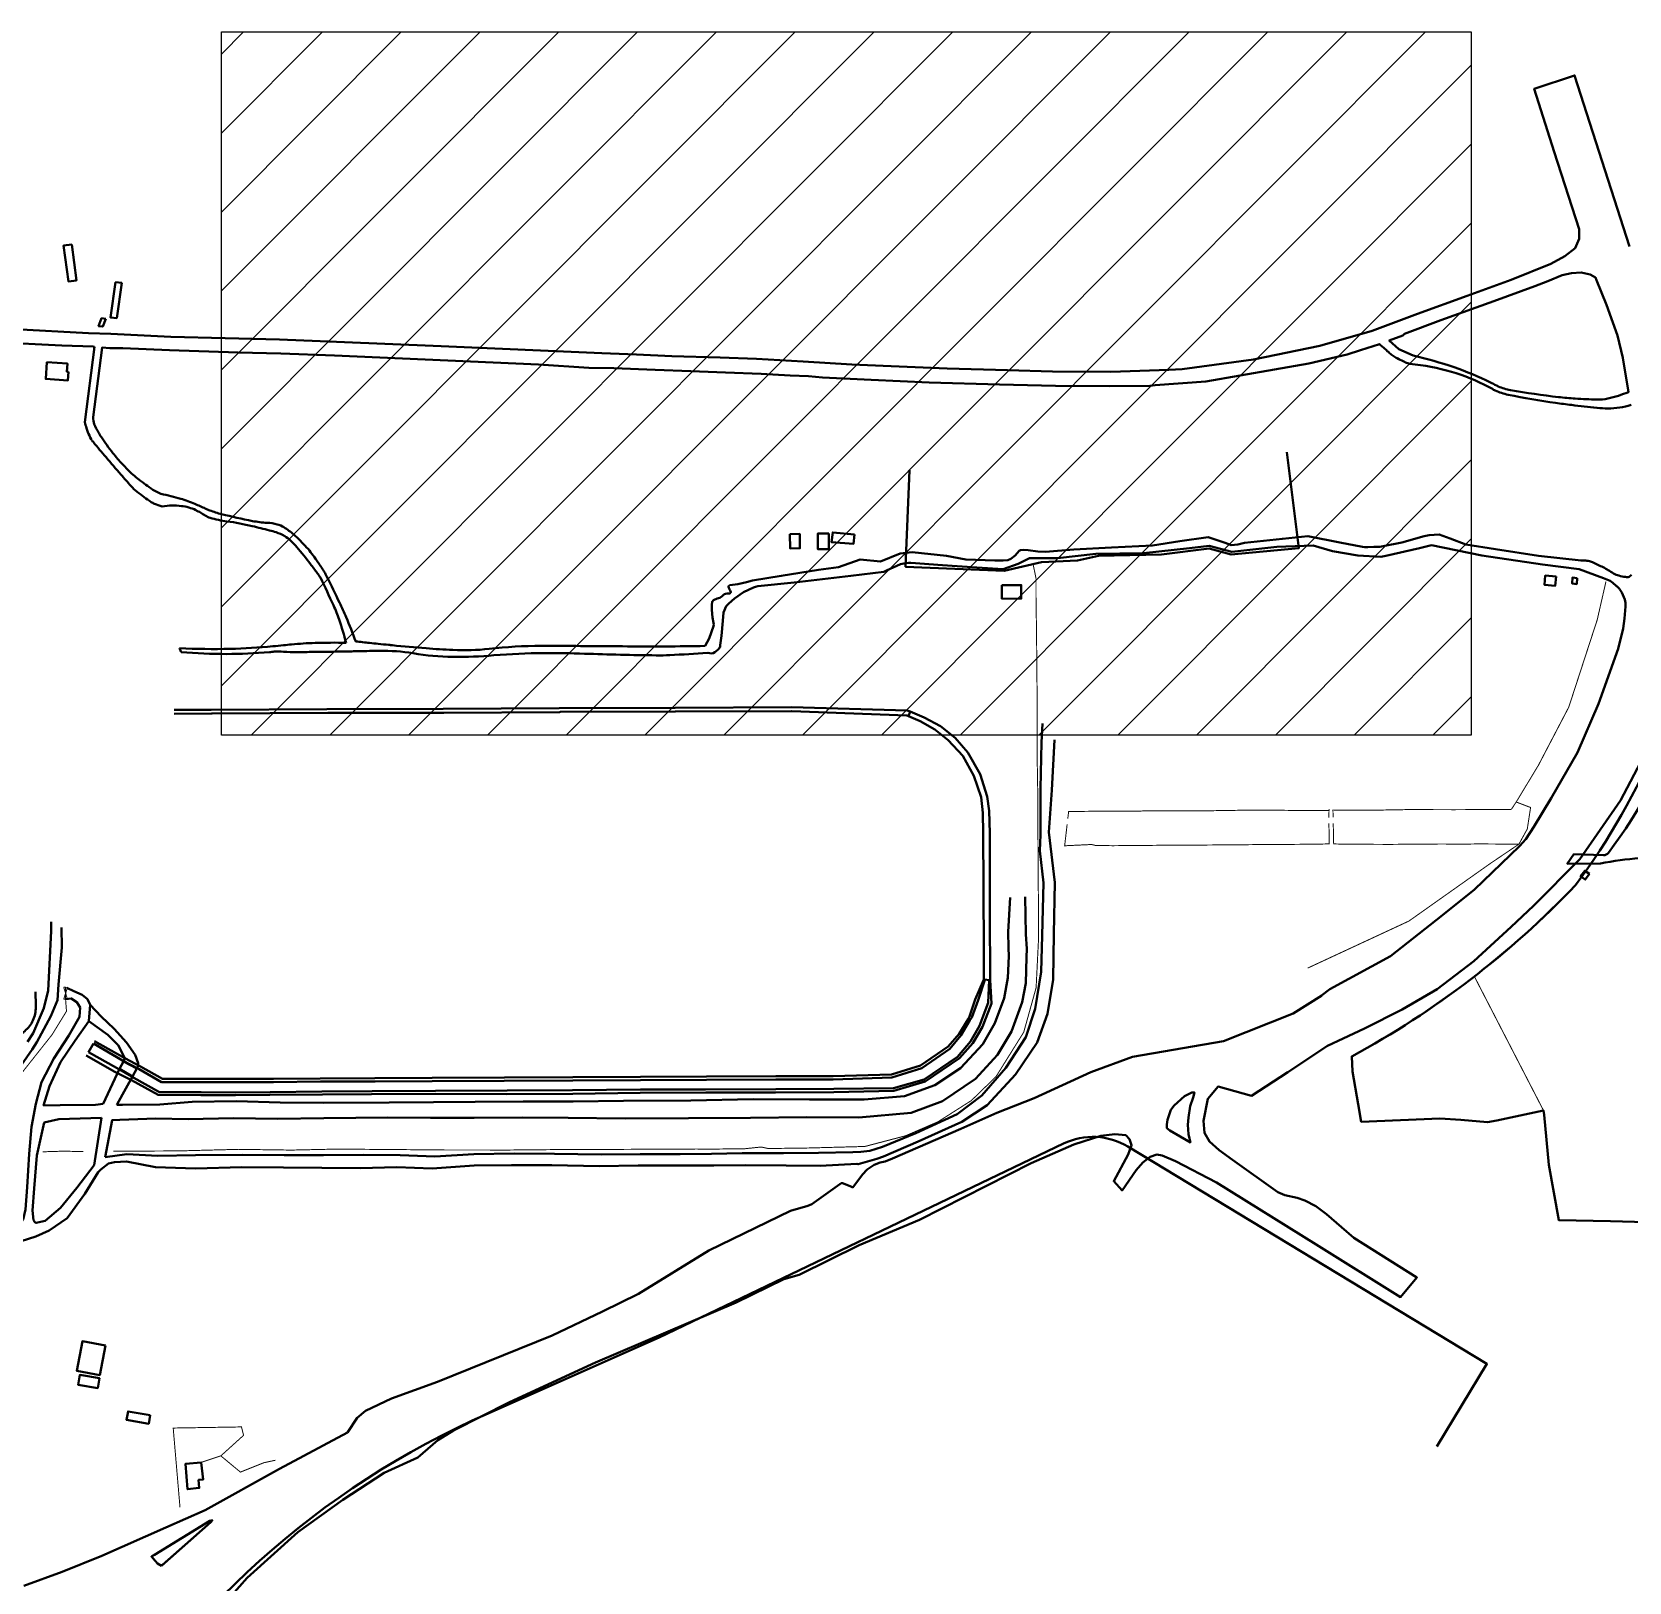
# Model space of a CAD drawing. Header units: metres. Extents: x 428 to 1115, y -4076 to 3914.
# Drawn here: x 733.9478 to 734.3056, y -361.181 to -360.8336 of the extents above; entities that cross this region are included whole.
import ezdxf

# ---------------------------------------------------------------- set-up
doc = ezdxf.new("R2010")
doc.units = ezdxf.units.M
doc.header["$MEASUREMENT"] = 0
for name, pattern in [('CONTINOUS', [0]), ('DASHED', [0.75, 0.5, -0.25]), ('HIDDEN', [9.524999999999995, 6.349999999999998, -3.174999999999998])]:
    doc.linetypes.add(name, pattern=pattern)
for name, color, linetype, lineweight in [('C-BLDG', 253, 'Continuous', 5), ('C-FENC-AIRF-LEAS', 253, 'Continuous', 0), ('C-FENC-AIRF-SECU', 253, 'DASHED', 0), ('C-NTWK-WATR-AIRF', 253, 'HIDDEN', 0), ('C-ROAD-AIRF', 253, 'Continuous', 5), ('C-ROAD-LAND', 253, 'Continuous', 9)]:
    doc.layers.add(name, color=color, linetype=linetype, lineweight=lineweight)
doc.layers.add('C-HUME PIPE', color=253, linetype='Continuous')
doc.layers.add('Dimension', color=7, linetype='Continuous')

msp = doc.modelspace()

# ---------------------------------------------------------------- hatches: boundary and pattern name
at = {"layer": 'Dimension'}
h = msp.add_hatch(dxfattribs=at)
h.set_pattern_fill('ANSI31', color=210, scale=0.1, style=0)
h.set_pattern_definition([(45, (-1270378.070090012, -6129131.164011574), (-0.00883883476483185, 0.00883883476483185), [])])
h.paths.add_polyline_path([(733.9902825914077, -360.8336389488263), (734.2702064469674, -360.8336389488263), (734.2702064469674, -360.9911987674145), (733.9902825914077, -360.9911987674145)])

# ---------------------------------------------------------------- linework, layer by layer
at = {"layer": 'C-BLDG', "lineweight": 40}
for points in [[(733.9567360707779, -360.8812862380851), (733.9549222036484, -360.8815100684274), (733.9559858790352, -360.8895423642803), (733.9577997468631, -360.8893185348693)], [(733.9679853687747, -360.8898660761747), (733.9665604838854, -360.8897209165129), (733.9654000396594, -360.8976226334903), (733.9668249236173, -360.8977677940834)], [(733.9643763762186, -360.8979123828444), (733.9634333068723, -360.8977855404351), (733.9627510877078, -360.8995352329198), (733.9636941577526, -360.8996620771918)], [(733.9560137935667, -360.9098058070499), (733.9556741395252, -360.9097804136086), (733.9557900191039, -360.90796861029), (733.9511981000876, -360.9076368182409), (733.9509258444641, -360.9114047640446), (733.9558541467165, -360.9117608598876)], [(734.1175688190605, -360.9461805035803), (734.1176431153189, -360.9493702414889), (734.1198726705961, -360.9493384629), (734.1198269068017, -360.9461279080692)], [(734.1263335498268, -360.9460147412005), (734.1238773928244, -360.9460052631307), (734.1238689855427, -360.9495410544309), (734.1263251427781, -360.9495505334321)], [(734.1320927189415, -360.9462208838645), (734.1271959047052, -360.9457916195947), (734.1269244274342, -360.9479405402649), (734.1318212430679, -360.9483698036033)], [(734.1650932763923, -360.95761263347), (734.1694161351522, -360.9575921555493), (734.1694304584279, -360.9606160491217), (734.1651076003664, -360.9606365270424)], [(734.2892409069216, -360.9556741795946), (734.2868099717642, -360.9554655484367), (734.2866336407358, -360.9575201428938), (734.2890645786872, -360.9577287712577)], [(734.2939427436547, -360.9560416478175), (734.292895021358, -360.9559130368266), (734.292804181551, -360.9572235734645), (734.2938519040806, -360.9573521844554)], [(734.2967216560836, -361.0223220463354), (734.2956654319757, -361.0215842982266), (734.2947271517231, -361.0228455967713), (734.2957833758309, -361.0235833458114)], [(733.9643244861844, -361.1280040682736), (733.959140205964, -361.1270285004261), (733.9578530855695, -361.1336189422268), (733.9630373629959, -361.134594509143)], [(733.9629583419053, -361.1353154291842), (733.9585504459436, -361.1345486191544), (733.958200203463, -361.1367814603705), (733.9625746176798, -361.1375300388295)], [(733.9743048292338, -361.1436025078851), (733.9693627715795, -361.1427297375608), (733.969004255229, -361.1446207060922), (733.974012984171, -361.145518535513)], [(733.9857152823578, -361.1541763402033), (733.9822457311428, -361.1544584927592), (733.9827122203758, -361.1601947953436), (733.9852922195321, -361.1598794588331), (733.9851524706216, -361.1580756257731), (733.9862057838808, -361.1579940223578)]]:
    msp.add_lwpolyline(points, close=True, dxfattribs=at)
msp.add_lwpolyline([(734.1444127340553, -360.9318497485924), (734.1435080996932, -360.9534908484179), (734.1655717841104, -360.9544131474081), (734.1739492269452, -360.9524331630651), (734.1820271627264, -360.9520955521125), (734.1867620364982, -360.9509986739117), (734.2008426217116, -360.9507492787648), (734.2115091068889, -360.9494087460894), (734.216440981462, -360.9507591656852), (734.2315987867521, -360.9493251217041), (734.2289006584076, -360.9278236653167)], dxfattribs=at)
msp.add_lwpolyline([(733.9481211476713, -361.4193801160413), (733.9367510266356, -361.3387236713875, -0.3273253152927296), (734.0500132685746, -361.1432110376168), (734.0883073587654, -361.1262002286944), (734.1789281016435, -361.0827161518368, -0.2531542329101115), (734.1933397499131, -361.0834155899915), (734.2737491633495, -361.1320965548489), (734.2625315170487, -361.1506254503015)], format="xyb", dxfattribs=at)
at = {"layer": 'C-FENC-AIRF-LEAS', "lineweight": 40}
msp.add_lwpolyline([(734.3218085963498, -360.9560891722772, -0.1273841617458108), (734.2936059406245, -361.0248010752234, -0.0785413492883504), (734.2434607613585, -361.0631910169009), (734.2436622155118, -361.0666127314303), (734.2448751914534, -361.073873432118), (734.24560252854, -361.0778272820148), (734.2632142705595, -361.0771147643659), (734.2678945965353, -361.0774109603349), (734.2738782460555, -361.0779276553053), (734.2759922886951, -361.0775453958172), (734.2864092087591, -361.0753034453351), (734.2865576750818, -361.076267177004), (734.2875779100914, -361.0875019074861), (734.2898719650447, -361.0998988186452), (734.3013978171846, -361.1001109981421), (734.3148174949208, -361.1004871090386)], format="xyb", dxfattribs=at)
at = {"layer": 'C-FENC-AIRF-SECU', "lineweight": 40, "ltscale": 0.2, "const_width": 0.0002166, "flags": 128}
for points in [[(734.1720952267979, -360.9529353349913), (734.1727358312099, -360.9560514881719), (734.1727416312541, -360.9612196709472), (734.1728541955571, -360.967681868698), (734.1729172973181, -360.9754414258036), (734.1729832673198, -360.9819822690893), (734.1729711133274, -360.9898304638896), (734.1730196664328, -360.9975146928314), (734.1731271212673, -361.0038549273718)], [(734.2335957288495, -361.0434070795286), (734.256270776711, -361.0328681122023), (734.2744179209448, -361.0200239156816), (734.2809178379582, -361.0156302598748), (734.282785303866, -361.0122307275865), (734.2835225420757, -361.0074227002892), (734.2803052030256, -361.0061932473886), (734.2852794597611, -360.997952629577), (734.2920762418988, -360.9849327399838), (734.2984477444305, -360.9653726804513), (734.3004041868015, -360.9567967446033)], [(734.1732232412077, -361.0231016387675), (734.1731271212673, -361.0038549273718)], [(734.1798636426437, -361.0098958571884), (734.1800464684828, -361.0083195927996), (734.1877407275358, -361.0082470101747), (734.1943005954134, -361.0082699728641), (734.1976052717991, -361.0081730352226), (734.2055797362453, -361.0081615855429), (734.2122798366224, -361.0081409474346), (734.222051569003, -361.0079882477853), (734.229660775022, -361.0080664630491), (734.2381964043933, -361.0080935440469), (734.2383746448656, -361.0079625870544), (734.2383415163248, -361.009679977547)], [(734.2791431054691, -361.0078695032257), (734.2663740606266, -361.007913105886), (734.255957324266, -361.0078937101621), (734.2469287155881, -361.0080513281259), (734.2392545661178, -361.007984467547), (734.2392892869874, -361.0096469593678)], [(734.2803052030256, -361.0061932473886), (734.2791965126279, -361.0078728084895)], [(734.2383437151774, -361.0109349011886), (734.2384391934363, -361.015582657184), (734.233296744035, -361.0156626037765), (734.2231640973813, -361.0157293693605), (734.2149086594335, -361.0158044488612), (734.2063624651391, -361.0158598811809), (734.2009983581711, -361.015885262515), (734.1899033786949, -361.0159820045787), (734.1860295906415, -361.0159265703965), (734.1851711868993, -361.015712477963), (734.1791555301505, -361.0160009486112), (734.1797098268041, -361.0112219925481)], [(734.2809178009381, -361.0156299972418), (734.2718935126658, -361.0155873203162), (734.2682671195115, -361.015624237943), (734.2634564165244, -361.0155994005013), (734.2564701013952, -361.0156540542353), (734.2519283552873, -361.0156854994107), (734.2432238061199, -361.0156532877568), (734.2394133531242, -361.0155871368456), (734.2393173558856, -361.010990823384)], [(733.980572829231, -361.0843747367594), (733.9941133949659, -361.0840203759703), (734.0059274970307, -361.0841884079832), (734.0160687074284, -361.0839648775268), (734.029546601906, -361.084069866452), (734.0406097639107, -361.08416756219), (734.0547697269111, -361.0841730746884), (734.0691142980695, -361.0840413689126), (734.0795672323773, -361.0840263355035), (734.0888348191263, -361.0839821274835), (734.0967107158839, -361.0839455162618), (734.099804349219, -361.0839720570925), (734.1075280117557, -361.0838807986561), (734.111185604216, -361.083497725192), (734.112757899308, -361.0838378944877), (734.1217818325138, -361.0837189599383), (734.1344052371323, -361.0833756949264), (734.1434986230205, -361.0809925969202), (734.1507814428522, -361.0778456523526), (734.158259978726, -361.0730831257511), (734.163769054202, -361.0677410864714), (734.1699879278649, -361.0577706682939), (734.1727629080168, -361.0478131303075), (734.1732788791168, -361.0373967259634), (734.1732938978573, -361.0295627766732), (734.1732232412077, -361.0231016387675)], [(734.2864092087591, -361.0753034453351), (734.2709280419848, -361.0452822416532)], [(733.9553676347467, -361.0503989325348), (733.9555688192822, -361.0530738660577), (733.9523238425361, -361.0583542825166), (733.9467000716585, -361.0654554979387), (733.9434750303378, -361.0696009693179), (733.9366234049419, -361.0731949524466), (733.9308685867335, -361.0761646374572), (733.9273920743478, -361.0779644844565), (733.9171734489253, -361.0780834627781), (733.9095025001778, -361.0781406543661), (733.8992329311776, -361.0782125608507), (733.8885884789968, -361.0782921675104), (733.8782210787513, -361.0783176419768), (733.8665661243474, -361.078399600226), (733.8572965701795, -361.0784332051385), (733.8467757443186, -361.0784651113186), (733.8361611405608, -361.0785448632646), (733.8269662367863, -361.0785823927704), (733.8153161101262, -361.078630869973), (733.8049383461228, -361.0786881733197), (733.7517122705219, -361.0789410618577), (733.7518325068276, -361.1404815649125), (733.751843500392, -361.1451394192386), (733.7519293213016, -361.1526181397471), (733.7519409581771, -361.1603550545383), (733.7520300850491, -361.1628165335838), (733.7521035955041, -361.1678888208676), (733.7521575134932, -361.1747747415188), (733.7520835243383, -361.1807611666131)], [(733.955800827568, -361.05040119658), (733.9549344400627, -361.0503966703523)], [(733.95494845996, -361.0477126275632), (733.9558148488621, -361.0477171537909)], [(733.9593609319753, -361.0845203415934), (733.9548271000137, -361.0844321052987), (733.9501983069102, -361.084571789715)], [(733.9660339941956, -361.0843976417068), (733.9724536821931, -361.0844068506244), (733.980572829231, -361.0843747367594)], [(733.9809966117361, -361.1642675742019), (733.9794715621728, -361.1464720403287), (733.9947647442796, -361.1462180723879), (733.9952363453092, -361.1480994343269), (733.9901447654455, -361.1527054856975), (733.9945235179956, -361.1563393145311), (733.9997788523076, -361.1542441172036), (734.0023781603421, -361.1536773198727)], [(733.9857152430093, -361.1541760803643), (733.9901447654455, -361.1527054856975)]]:
    msp.add_lwpolyline(points, dxfattribs=at)
msp.add_lwpolyline([(734.2434607613585, -361.0631910169009, 0.07854134928817999), (734.2936059406245, -361.0248010752234, 0.1273841617458662), (734.3218085963498, -360.9560891722772, 0.1273841617458662)], format="xyb", dxfattribs=at)
at = {"layer": 'C-FENC-AIRF-SECU', "linetype": 'CONTINOUS', "lineweight": 40, "ltscale": 0.2, "const_width": 0.0002166, "flags": 128}
for points in [[(733.9558148488621, -361.0477171537909), (733.9549344400627, -361.0503966703523)], [(733.95494845996, -361.0477126275632), (733.955800827568, -361.05040119658)], [(733.9553676347467, -361.0503989325348), (733.9553816541784, -361.0477148888144)]]:
    msp.add_lwpolyline(points, dxfattribs=at)
at = {"layer": 'C-HUME PIPE', "lineweight": 40}
msp.add_lwpolyline([(733.9674670693682, -361.066010262582), (733.9683619132018, -361.0643252504501), (733.9712985902778, -361.0659393852088), (733.9703674977397, -361.0677161819744)], close=True, dxfattribs=at)
at = {"layer": 'C-NTWK-WATR-AIRF', "lineweight": 40}
for points in [[(734.1445376160307, -360.9859438200924), (734.1438955038072, -360.9856752480823), (734.1179454845594, -360.9849171086657), (734.091914789028, -360.9851038611937), (734.065899619575, -360.9851436957229), (734.0399182578302, -360.9853415207449), (734.0138774595442, -360.9853843485448), (733.9879464073791, -360.9855254569534), (733.9796687927782, -360.9855191006768)], [(733.9796783032114, -360.9864369060355), (733.9880493385471, -360.9863702484849), (733.9881641580477, -360.9863466776419), (734.0140980893965, -360.9862403587881), (734.0400025476454, -360.9862029904011), (734.040086008118, -360.9861976297084), (734.0659845447852, -360.9860339926067), (734.0660478842663, -360.9860284810397), (734.0661330527845, -360.9860017623264), (734.0919111966839, -360.9859345813725), (734.0920101150158, -360.9859229733679), (734.117951360972, -360.9858297638107), (734.1180551445331, -360.985808209281), (734.1438358810018, -360.9867997437227), (734.1441994744571, -360.9869452116523)]]:
    msp.add_lwpolyline(points, dxfattribs=at)
at = {"layer": 'C-NTWK-WATR-AIRF', "lineweight": 40, "flags": 128}
msp.add_lwpolyline([(734.1624745365451, -361.0412609761092), (734.1623997827745, -361.0357468107227), (734.1624035679022, -361.0293427973497), (734.1624016649774, -361.0224352774653), (734.1623859524015, -361.0156572384271), (734.1623644178952, -361.0131840368244), (734.1622537697884, -361.0082048175368), (734.1618153785573, -361.0049570377428), (734.160253826504, -360.9999548734609), (734.1574507262311, -360.9950871064771), (734.154606032859, -360.9918380069989), (734.1513605017434, -360.9891826293874), (734.1477182754069, -360.9872428530339), (734.1445376160307, -360.9859438200924), (734.1441994744571, -360.9869452116523), (734.1467714120853, -360.9880707848329), (734.1500838680413, -360.9899197088066), (734.1530631787363, -360.9923438464734), (734.1563119652899, -360.9958626308921), (734.1588424753618, -361.000294255789), (734.1604544222108, -361.0051393469307), (734.1608472408014, -361.0085809731368), (734.1609099453534, -361.0131732297573), (734.1609216362456, -361.01572958729), (734.1609583471189, -361.0225417006272), (734.1609824367085, -361.0292446247745), (734.1610195326838, -361.0358887740854), (734.1610556170097, -361.041250492211), (734.1610214933505, -361.0459721216444), (734.1624733099933, -361.0460888666544)], close=True, dxfattribs=at)
for points in [[(734.1624733099933, -361.0460888666544), (734.1627863696528, -361.051376887362), (734.160784652432, -361.0566029835004), (734.158603951543, -361.0602090216685), (734.1556205844726, -361.0636039923388), (734.1479136124007, -361.068849781293), (734.1408782177357, -361.0708784859139), (734.1274189343428, -361.0711828365434), (734.114390666339, -361.0713107946772), (734.0987592029603, -361.0713184911269), (734.0841011637576, -361.0713710465911), (734.0689522982328, -361.0715468467656), (734.0542284063748, -361.0716213730607), (734.0382785582668, -361.0715891642008), (734.0238807145258, -361.0716935589421), (734.0128997536128, -361.0717417343963), (734.001148697197, -361.0717957082647), (733.9934001052504, -361.0718828884396), (733.9856691909708, -361.0719089710597), (733.976134394038, -361.0718379362929), (733.9701454012874, -361.0685567909363), (733.966425695199, -361.0666226295266), (733.960008003957, -361.0629617774371)], [(733.9616204579113, -361.0603035900253), (733.9605324263439, -361.062253223497), (733.9667369513525, -361.0657694356028), (733.970634943781, -361.0680103308964), (733.9763681324883, -361.0712178505469), (733.9857616338165, -361.0711995910365), (733.9935139387132, -361.0712824759516), (734.0012241471312, -361.0712347885105), (734.0127833659981, -361.0710323580984), (734.0240099047995, -361.0709910194832), (734.0382610421847, -361.0708763969574), (734.0542501397184, -361.0708407999459), (734.0689386869533, -361.0707453561458), (734.0841550486847, -361.070637365568), (734.0986878562005, -361.0706121947128), (734.1144323164816, -361.070545149732), (734.1274467948579, -361.070466954026), (734.1407831373843, -361.0702790447954), (734.1476897850852, -361.0683369261656), (734.1551739468457, -361.0632589140419), (734.158055532466, -361.0598377285037), (734.1600638404242, -361.0563738408941), (734.1620430124211, -361.0512270915765), (734.1622303789234, -361.046085173029)], [(734.1612515058123, -361.0460312904302), (734.1597868129363, -361.050630993906), (734.15834059005, -361.05447006854), (734.1579515652019, -361.055102912474), (734.1559116225442, -361.0585411449406), (734.1534541900954, -361.0615164383757), (734.1471443010712, -361.0658379110951), (734.1404693536214, -361.0679103152338), (734.1273003555589, -361.068335189249), (734.1144639493185, -361.068391107719), (734.0989554712768, -361.0684748615581), (734.0841540987356, -361.0685550046596), (734.0689957348849, -361.0686282969523), (734.0535770035102, -361.0686540154252), (734.037485280515, -361.0687504333886), (734.024681902233, -361.0687862352911), (734.012456199828, -361.0688176469389), (734.0019236758571, -361.0689514724049), (733.9932127601685, -361.068959547903), (733.9856538371869, -361.068984415147), (733.9768241219907, -361.0689856230724), (733.9718225933364, -361.0660826459039), (733.9681440973408, -361.0641032101098), (733.9616204579113, -361.0603035900253)], [(733.9618105171002, -361.059753066625), (733.9686050689534, -361.0635974702868), (733.9721213406635, -361.0654572385806), (733.9770944772506, -361.0682535616193), (733.9855921650058, -361.0682332550618), (733.9931655530571, -361.0682506521675), (734.0019281604079, -361.0681861431781), (734.012413979949, -361.0681435947749), (734.024611717531, -361.0680640952173), (734.0374723861213, -361.0680223104987), (734.0536620383835, -361.06794711272), (734.068957145301, -361.0678437247384), (734.0841374904601, -361.0677975916747), (734.098954749269, -361.067699949022), (734.1144923388246, -361.0676554364595), (734.1272869084249, -361.0676021592203), (734.1403604356791, -361.0672408582154), (734.1468582278801, -361.0652118090052), (734.153055047126, -361.0609459856037), (734.1555058147977, -361.0581416196633), (734.1575240529826, -361.0548728310946), (734.1578266913756, -361.0542701182399), (734.1590824734637, -361.0504092907045), (734.1610214933505, -361.0459721216444)]]:
    msp.add_lwpolyline(points, dxfattribs=at)
at = {"layer": 'C-NTWK-WATR-AIRF', "lineweight": 40}
msp.add_lwpolyline([(733.9486608083578, -361.0487491737563), (733.9486751728444, -361.0517815386388, -0.4712000863091367), (733.9408739313701, -361.0590987184528, -15.12577701606584)], format="xyb", dxfattribs=at)
at = {"layer": 'C-ROAD-AIRF', "lineweight": 40}
msp.add_lwpolyline([(734.307990846898, -361.0187981312606, 0.0360986253520383), (734.2991637077401, -361.0199801900867), (734.2917461108636, -361.0200153260935), (734.2932319671133, -361.0179120737571), (734.2998795709326, -361.0180988179031, 0.2436336051842627), (734.3009561605038, -361.0175789378095, 0.0757230715724643), (734.3177580919336, -360.9862155502174, -0.3244766693511961)], format="xyb", dxfattribs=at)
for points in [[(733.9521195676396, -361.0330092215422), (733.9521069035153, -361.0351468834538), (733.9515024774926, -361.0484330661106), (733.9505290232818, -361.0524119862798), (733.9481407720349, -361.0579920790601), (733.9468045218135, -361.0599116913486)], [(733.9454677079092, -361.0650738642994), (733.9478959070739, -361.0616787511367), (733.9489524969584, -361.060009159844), (733.9520402904353, -361.0541738511506), (733.9535557459793, -361.0505655722204), (733.9537692179191, -361.0470533489693), (733.9544900322551, -361.0388087283332), (733.9544688339563, -361.0343257633481)]]:
    msp.add_lwpolyline(points, dxfattribs=at)
at = {"layer": 'C-ROAD-LAND', "lineweight": 40}
for p, q in [((733.954514637099, -360.9038661362115), (733.9395210535484, -360.9031504949066)), ((733.9615493016071, -360.904160067204), (733.954514637099, -360.9038661362115)), ((733.9596964576965, -360.9210435680557), (733.9618360707289, -360.904214342821)), ((733.9615610707305, -360.9041896851245), (733.9615493016071, -360.904160067204)), ((733.9618360707289, -360.904214342821), (733.9615610707305, -360.9041896851245)), ((734.1861204982023, -360.9505606179569), (734.1775745611856, -360.9515235319245)), ((734.1968328477568, -360.9504112757254), (734.1861204982023, -360.9505606179569)), ((734.2071033196742, -360.9493481309596), (734.1968328477568, -360.9504112757254)), ((734.211511714592, -360.9488144943002), (734.2071033196742, -360.9493481309596)), ((734.2165741675752, -360.9501568477112), (734.211511714592, -360.9488144943002)), ((734.2266609803528, -360.9490268358472), (734.2165741675752, -360.9501568477112)), ((734.2348059839321, -360.9487336610886), (734.2266609803528, -360.9490268358472)), ((734.2391630219979, -360.9499736044068), (734.2348059839321, -360.9487336610886)), ((734.2448538092183, -360.9509334356967), (734.2391630219979, -360.9499736044068)), ((734.2586436348255, -360.949291826922), (734.2510645158809, -360.9510419990379)), ((734.2613475585575, -360.9486332253996), (734.2586436348255, -360.949291826922)), ((734.2726341462447, -360.9509314119328), (734.2613475585575, -360.9486332253996)), ((734.1392403025866, -360.9543404045958), (734.1386168421931, -360.9546239513415)), ((734.1424183230599, -360.9529148542765), (734.1392403025866, -360.9543404045958)), ((734.1431292509413, -360.9527359891194), (734.1424183230599, -360.9529148542765)), ((734.1441592743839, -360.9525914534438), (734.1431292509413, -360.9527359891194)), ((734.1447033055347, -360.9526041408512), (734.1441592743839, -360.9525914534438)), ((734.1518169978854, -360.9530973134074), (734.1447033055347, -360.9526041408512)), ((734.1594629625076, -360.9536704195175), (734.1518169978854, -360.9530973134074)), ((734.1653966342318, -360.9540554766986), (734.1594629625076, -360.9536704195175)), ((734.1687510781675, -360.9528097573179), (734.1653966342318, -360.9540554766986)), ((734.1712830418008, -360.9515752715502), (734.1687510781675, -360.9528097573179)), ((734.1775745611856, -360.9515235319245), (734.1712830418008, -360.9515752715502)), ((734.2499530410613, -360.9512769996632), (734.2448538092183, -360.9509334356967)), ((734.2510645158809, -360.9510419990379), (734.2499530410613, -360.9512769996632)), ((734.2861941002528, -360.9529420218873), (734.2726341462447, -360.9509314119328)), ((734.2943990670362, -360.9539971693861), (734.2861941002528, -360.9529420218873)), ((734.2998713669122, -360.9560252947244), (734.2943990670362, -360.9539971693861)), ((734.1098739681519, -360.9579415374878), (734.1094282706954, -360.9581509882096)), ((734.1104029649621, -360.9578480001051), (734.1098739681519, -360.9579415374878)), ((734.1185336794922, -360.95700605097), (734.1104029649621, -360.9578480001051)), ((734.131275002587, -360.9555423974502), (734.1185336794922, -360.95700605097)), ((734.1386168421931, -360.9546239513415), (734.131275002587, -360.9555423974502)), ((734.1052106152973, -360.9605696366611), (734.1039292460525, -360.9616782411445)), ((734.107207654485, -360.9591708423081), (734.1052106152973, -360.9605696366611)), ((734.1094282706954, -360.9581509882096), (734.107207654485, -360.9591708423081)), ((734.1027463921099, -360.963735484283), (734.1026170679587, -360.9655772845704)), ((734.1033621052965, -360.9623285166431), (734.1027463921099, -360.963735484283)), ((734.1039292460525, -360.9616782411445), (734.1033621052965, -360.9623285166431)), ((734.304269024379, -360.9673051543045), (734.3045858712619, -360.9650428059954)), ((734.3045858712619, -360.9650428059954), (734.3048164960683, -360.9623693160224)), ((734.3048164960683, -360.9623693160224), (734.3048164960683, -360.9623693160224)), ((734.1026170679587, -360.9655772845704), (734.1022968147633, -360.9689858339239)), ((734.3031578429263, -360.9718992195535), (734.304269024379, -360.9673051543045)), ((733.9812508586081, -360.972622424129), (733.9808800332, -360.9717349277321)), ((734.101647391192, -360.9719097882021), (734.1010987106463, -360.9724128113571)), ((734.1018042866826, -360.9717535085488), (734.101647391192, -360.9719097882021)), ((734.1019133552663, -360.9715649092082), (734.1018042866826, -360.9717535085488)), ((734.1019819183028, -360.9713541537035), (734.1019133552663, -360.9715649092082)), ((734.102008182065, -360.9710462593916), (734.1019819183028, -360.9713541537035)), ((734.1022968147633, -360.9689858339239), (734.102008182065, -360.9710462593916)), ((734.2987230994956, -360.984223329227), (734.3031578429263, -360.9718992195535)), ((734.1000564337926, -360.9729036723706), (734.0992014189005, -360.972761212613)), ((734.1004463429316, -360.9728517055023), (734.1000564337926, -360.9729036723706)), ((734.10077320712, -360.9726407860849), (734.1004463429316, -360.9728517055023)), ((734.1010987106463, -360.9724128113571), (734.10077320712, -360.9726407860849)), ((734.2940188722904, -360.9950615295652), (734.2987230994956, -360.984223329227)), ((734.288117019435, -361.0053481596965), (734.2940188722904, -360.9950615295652)), ((734.2842141238259, -361.0117718286324), (734.288117019435, -361.0053481596965)), ((734.2810164051814, -361.0160805105675), (734.2824557674801, -361.014523461226)), ((734.2824557674801, -361.014523461226), (734.2842141238259, -361.0117718286324)), ((734.2708557694903, -361.025834406491), (734.2810164051814, -361.0160805105675)), ((734.2623733654372, -361.032644576158), (734.2708557694903, -361.025834406491)), ((734.2521670164758, -361.0407037918899), (734.2623733654372, -361.032644576158)), ((734.2385417693048, -361.0481184793148), (734.2521670164758, -361.0407037918899)), ((734.2303755883811, -361.0535565258447), (734.2367284612018, -361.0495798985917)), ((734.2367148257078, -361.0495524879057), (734.2385417693048, -361.0481184793148)), ((734.2367284612018, -361.0495798985917), (734.2367148257078, -361.0495524879057)), ((734.2147556100724, -361.0597990152869), (734.2303755883811, -361.0535565258447)), ((734.1943658231511, -361.0632958409819), (734.2147556100724, -361.0597990152869)), ((734.1849896346438, -361.0667539022375), (734.1943658231511, -361.0632958409819)), ((734.1723117890987, -361.0725759656611), (734.1849896346438, -361.0667539022375)), ((734.1559307740288, -361.0794258729998), (734.163937455717, -361.075817269038)), ((734.163937455717, -361.075817269038), (734.1723117890987, -361.0725759656611)), ((734.1405689131689, -361.0860443625111), (734.1559307740288, -361.0794258729998)), ((734.1378434891566, -361.0869840353239), (734.1389733112635, -361.0867469066266)), ((734.1389733112635, -361.0867469066266), (734.1405689131689, -361.0860443625111)), ((734.1316936665434, -361.0925346750278), (734.1338955075233, -361.0896576761711)), ((734.1338955075233, -361.0896576761711), (734.1348992583561, -361.0885505645979)), ((734.1348992583561, -361.0885505645979), (734.1365136198918, -361.0874841313321)), ((734.1365136198918, -361.0874841313321), (734.1378434891566, -361.0869840353239)), ((734.1225189445294, -361.0963406690839), (734.1287769477101, -361.0918117181841)), ((734.1287769477101, -361.0918117181841), (734.129102278709, -361.0916284869868)), ((734.129102278709, -361.0916284869868), (734.1293860121849, -361.0915697074938)), ((734.1293860121849, -361.0915697074938), (734.1310919653378, -361.0922748658318)), ((734.1310919653378, -361.0922748658318), (734.1316936665434, -361.0925346750278)), ((734.1177768686074, -361.0978286720324), (734.1215973379775, -361.0966510863486)), ((734.1215973379775, -361.0966510863486), (734.1225189445294, -361.0963406690839)), ((734.0994311400908, -361.1066762029636), (734.1177768686074, -361.0978286720324)), ((734.0837355113806, -361.1163814475271), (734.0994311400908, -361.1066762029636)), ((734.0756295849322, -361.1203756711889), (734.0837355113806, -361.1163814475271)), ((734.0643584772233, -361.1257305990416), (734.0756295849322, -361.1203756711889)), ((734.038665672041, -361.1361344808224), (734.0643584772233, -361.1257305990416)), ((734.0283920434057, -361.1398747477192), (734.038665672041, -361.1361344808224)), ((734.0225252711434, -361.1426028718683), (734.0283920434057, -361.1398747477192)), ((734.0206857856583, -361.1441793793324), (734.0225252711434, -361.1426028718683)), ((734.003273756917, -361.1556336439658), (734.0185379464863, -361.1474818035471)), ((734.0185379464863, -361.1474818035471), (734.0206857856583, -361.1441793793324)), ((733.9866042274269, -361.1649045187492), (734.003273756917, -361.1556336439658)), ((733.977800235826, -361.1687831587601), (733.9866042274269, -361.1649045187492)), ((733.9635015364955, -361.1750977716852), (733.977800235826, -361.1687831587601)), ((733.9545760170774, -361.1786858120445), (733.9635015364955, -361.1750977716852)), ((733.9460082747726, -361.1817969984818), (733.9545760170774, -361.1786858120445))]:
    msp.add_line(p, q, dxfattribs=at)
for points in [[(733.9440314878929, -360.9002082932252), (733.9605216178795, -360.9011450360972), (733.9655174717525, -360.9012874222803), (733.978923122141, -360.9019590502116), (734.0032917398247, -360.902570074189), (734.0160519666723, -360.9030767639611), (734.0395106773111, -360.9040796391178), (734.0754913373139, -360.9056265482191), (734.0832270327708, -360.9059374534968), (734.091182401612, -360.9063260869566), (734.1020064176745, -360.9065938580293), (734.1101066367453, -360.9068895082433), (734.1205868948936, -360.9074840571243), (734.1314491354614, -360.908168291438), (734.1403182327966, -360.908533675361), (734.1528330754707, -360.9090539624426), (734.1663720397962, -360.9094358149428), (734.1763975217225, -360.9096917852271), (734.1895154712009, -360.9098153363425), (734.2024612140128, -360.9093658986944), (734.2054417761728, -360.9091977241892), (734.2214823323055, -360.9070129280421), (734.236317709995, -360.9039571739245), (734.2480465667076, -360.9006449307758), (734.2581623440827, -360.8968039618317), (734.269314540991, -360.8927921687696), (734.2791615947833, -360.8891805724684), (734.288078482238, -360.885638847712), (734.2911760508767, -360.8839174748841), (734.2935012494899, -360.882124996509), (734.2944041329655, -360.8800290839258), (734.2944084880627, -360.8778559488687), (734.2888262541719, -360.8605311789993), (734.2843610499739, -360.8463816128183), (734.2933812818708, -360.8433805934596), (734.3057001363238, -360.8817489889893)], [(733.9812508586081, -360.972622424129), (733.9808800332, -360.9717349277321)], [(734.3089592186486, -360.9957698897902), (734.3036636493388, -361.0058913200605), (734.2945853874306, -361.0189692459512), (734.2841866709975, -361.0294356353093), (734.2791981694509, -361.0341303076107), (734.2708055809826, -361.041837545808), (734.2625602639498, -361.0481111376989), (734.2547806824776, -361.0526744413633), (734.2463087185506, -361.0569241212193), (734.241516901854, -361.0592061968032), (734.2380546002868, -361.0608550996963), (734.2291592370937, -361.0667339169863), (734.2209985686686, -361.072012213755), (734.2135184658443, -361.0699677744392), (734.2112558251, -361.0726801406104), (734.2102512246681, -361.0776153800521), (734.2104452023968, -361.080311404306), (734.2115847440189, -361.0822852260876), (734.2137884858283, -361.0842211747054), (734.2167458387311, -361.0864040364954), (734.226943141756, -361.0936423910293), (734.2285083667127, -361.0943006908033), (734.231227934103, -361.0948620296526), (734.2329870715956, -361.0955194260437), (734.2354098045952, -361.0967698150757), (734.2378192206132, -361.0985252305376), (734.2411372209654, -361.1014901713911), (734.2439148220917, -361.103813166495), (734.2580546452417, -361.1127720416966), (734.2544137118138, -361.1171088560927), (734.2354785862598, -361.1053622278828), (734.2131402685525, -361.091476839732), (734.2039991456303, -361.0866634396348), (734.2009667085704, -361.0853796263668), (734.1997785281608, -361.0851855145279), (734.1983376675969, -361.0856696839887), (734.1966589411938, -361.0869994179789), (734.1951699461541, -361.088695546377), (734.1920221042573, -361.0932156180475), (734.1901437754029, -361.0911787615601), (734.1934164324529, -361.0851953614015), (734.1941327501306, -361.0830692925934), (734.1936747422194, -361.0817350966367), (734.1928338175393, -361.0808659230802), (734.1903594524819, -361.0806531847898), (734.1872252446819, -361.080998064715), (734.1812328016139, -361.0829204746966), (734.1716280630543, -361.08712195209), (734.1466248940897, -361.0998491698388), (734.1331337811177, -361.1054886176694), (734.1196539795245, -361.1121630750108), (734.1162444352857, -361.1131258297223), (734.1055919802501, -361.1183565973747), (734.074080059513, -361.1317490821216), (734.054802121337, -361.1406812795881), (734.0422550416305, -361.1470471171174), (734.0387197893331, -361.1491599238921), (734.0342812642673, -361.1530902159843), (734.0267567927704, -361.1565182411555), (734.0174524364746, -361.1625455876324), (734.0074247985365, -361.1697758396599), (733.9960393737754, -361.1800236373651), (733.9926253778149, -361.1838833901543)]]:
    msp.add_lwpolyline(points, dxfattribs=at)
msp.add_lwpolyline([(734.3030172083281, -360.9016566274199), (734.3019636801662, -360.8987675632793), (734.3005293260546, -360.8948012513551), (734.2982638336005, -360.889228013109), (734.2980820375714, -360.888691773403), (734.2968979563782, -360.8879817675311), (734.2948376408066, -360.8875594695542), (734.2926748257349, -360.8877004159126), (734.2906240760101, -360.8881233872358), (734.2873691713655, -360.889458618823), (734.2844851959717, -360.890615870941), (734.2752674224073, -360.8939587769542), (734.2634408282802, -360.8981984525431), (734.2553133768714, -360.9013160101581), (734.2548914053232, -360.9016799728829), (734.251858899345, -360.9027892535064), (734.2539947884842, -360.9047434579093), (734.2572540351873, -360.9061708094064, -0.0285300078615842), (734.2663759896285, -360.9087750806916, -0.0306729465482403), (734.2745162383408, -360.9121828868497, -0.0040233147189082), (734.275871100578, -360.9128640356917, 0.0133415266442701), (734.2762835023212, -360.9130618281174, 0.0613583684613396), (734.279028860129, -360.9139049414057, 0.0162176644496708), (734.2897461261354, -360.9154476753879, 0.0107709076037052), (734.2935385056526, -360.9157860630635, 0.0084573067708704), (734.2983811185449, -360.9160310074199, 0.0668339053299533), (734.3008528314283, -360.915783393893, 0.0343210814290455), (734.3054561824291, -360.9143496693555), (734.3041992764672, -360.906671042319)], format="xyb", close=True, dxfattribs=at)
msp.add_lwpolyline([(734.30603213047, -360.9172072883207, -0.0782404877193691), (734.300864633148, -360.9179995206628, -0.0287921968985021), (734.2984039273331, -360.9178762722272, -0.0029777786134909), (734.2926929860595, -360.9172248819355, -0.0047610828650965), (734.2891278089708, -360.9167622353393, -0.0160119403573546), (734.2785374705898, -360.9149378973502, -0.0556696780304277), (734.2755891843451, -360.9139809969324, -0.0222893653533473), (734.2752510143663, -360.913809374671, 0.0062872783044339), (734.2740727644166, -360.9131631997857, 0.0514650304845267), (734.2658182757193, -360.9098066191632, 0.0483239899515251), (734.256496236402, -360.9080446956191, -0.0101437082177649), (734.2555231896447, -360.907674787331, -0.0181351251966971), (734.2549913702286, -360.9074373950693, -0.0031615189088247), (734.2536535588778, -360.9067705327157, -0.0163388129041842), (734.2533998596236, -360.9066314666975, -0.0235192633753296), (734.2525305729112, -360.9060605380196, -0.0241982798532359), (734.2517423631843, -360.9054276363436, -0.0036911778511493), (734.2514157290323, -360.9051339596022, 0.0017679970920071), (734.2507361552897, -360.9045182175446, 0.0056207773386273), (734.2503523276872, -360.904180635463, 0.0031661435172293), (734.2496605200912, -360.9035934123654), (734.2496605200912, -360.9035934123654), (734.2496605200912, -360.9035934123654), (734.2454063670929, -360.9049574981887), (734.2424322303604, -360.9058992068726), (734.2338684173053, -360.9079245764274), (734.2108055716133, -360.9119512063894), (734.1994637439246, -360.9128074941668), (734.1982498795014, -360.9129364851374), (734.1891089994213, -360.9130473488453), (734.1771000276538, -360.9129660713929), (734.1645565286497, -360.9126646060008), (734.1488293003976, -360.9121966601792), (734.13584214656, -360.9116174548376), (734.1249045650228, -360.9110591846961), (734.1217487542642, -360.9107846540842), (734.117671888064, -360.9106052748371), (734.1111393032816, -360.9102251229319), (734.1031723543754, -360.9099399137754), (734.095416793575, -360.9096634739522), (734.0873971339068, -360.9093875547383), (734.0781859319875, -360.9090117372084), (734.0725526341457, -360.9089086779836), (734.0613207567701, -360.9081540971506), (734.0156255273366, -360.9061764010671), (734.0035544365862, -360.9057147258404), (733.9940024942377, -360.9054374757666), (733.9786682303284, -360.9049695448462), (733.9682153102228, -360.9045212229225), (733.965279865054, -360.9045231190953), (733.9635392848621, -360.9043670555088), (733.9615403706894, -360.9199580175314, 0.0377509167668509), (733.9617697621915, -360.921536986481, 0.0141766807284573), (733.962743083456, -360.9233799583722, 0.0177896911039298), (733.9633939277599, -360.9244419389847, 0.0099712196312784), (733.9646056524697, -360.9261929828185, 0.0093653800393868), (733.9659668607391, -360.9280060024444, 0.0216052194846794), (733.9681069210391, -360.9305163340155, 0.0214463961045404), (733.9704722717623, -360.932850498471, 0.0211792778628374), (733.971796201983, -360.9339510507393, 0.0114775693704769), (733.9749092508325, -360.9362123336155, 0.0149923482058204), (733.9767378333244, -360.9371566611785, -0.0221390452723033), (733.981159434629, -360.9382460906613, -0.0300128654642684), (733.984320966735, -360.9393853114429, -0.0079730724503357), (733.9866656530402, -360.9404374731216, 0.0187573282308533), (733.987671998072, -360.9408632384125, 0.0299258432364229), (733.9902968469295, -360.9416835473362, 0.0116251427384712), (733.99720050881, -360.9432260112349, 0.0390482622202099), (734.0005200071945, -360.9436212589476, -0.0576491580037244), (734.0027609804865, -360.9439728537086, -0.07050912696156), (734.0042865888433, -360.9446387987095, -0.0432318972482903), (734.006459464993, -360.9462524706009, -0.0294910713549831), (734.0093644817578, -360.9491502491269, -0.0327626298431628), (734.0116358229178, -360.9520637148503, -0.0062446271884208), (734.0131072634583, -360.9542892237637, -0.0166895942776528), (734.013619186099, -360.9551464968804, -0.0124694037568005), (734.0139089259073, -360.95570302638, -0.001209929315193), (734.0167365218265, -360.9615171838063, -0.0138026412844798), (734.0182143193423, -360.9648031590018, -0.0085602720164038), (734.02035761366, -360.9702020927775, 0.0010175873331768), (734.0234571024528, -360.9705441601086, 0.0016372827146222), (734.0253845660234, -360.9707465262595, 2.40294432264e-05), (734.0277673396967, -360.9709886943433, 7.14490244275e-05), (734.028566730184, -360.9710697836686, 0.0057239851709737), (734.0361331349458, -360.9717488165456, 0.0072275411711452), (734.0421375240883, -360.9721312166635, 0.0408734736365657), (734.0502452964182, -360.9718671690184, -0.0283566355769719), (734.061908636916, -360.9711950977776, -0.0024383505676371), (734.0696288929073, -360.9712260987121, 0.0011184860816417), (734.086459081828, -360.9713381144661, 0.0032773518717508), (734.0897183390089, -360.9713311518985, 0.0012014137471191), (734.0986086954115, -360.9712325201813), (734.0995120785418, -360.9695772116515), (734.1005209993789, -360.9667542285729), (734.1005732901148, -360.9663991357643), (734.1005039300987, -360.9660669162381), (734.1002850343691, -360.964877296004), (734.1001154919841, -360.9631675227988), (734.1001056981959, -360.9619925178099), (734.1001691051978, -360.9613259413723), (734.1004778893883, -360.9609824453923), (734.1013250197038, -360.9605734262127), (734.1018921250695, -360.9604100908596), (734.1024032067261, -360.9600570264715), (734.1027265614582, -360.9597705292958), (734.1028773903134, -360.9596439457941), (734.1029677476952, -360.9595953251678), (734.1032090724665, -360.9595329582203), (734.1035699450629, -360.9594798709709), (734.1041793424855, -360.9594455759484), (734.1044143372901, -360.9591999554518), (734.1042131408803, -360.9588194626826), (734.104082035109, -360.9585623906437), (734.1038418442231, -360.9579933125037), (734.1038360034336, -360.9579409647245), (734.1038480244796, -360.9579008340347), (734.1039607508328, -360.9577438754472), (734.1041744001894, -360.9576290359232), (734.1059852936057, -360.9573997089151), (734.107882140878, -360.9569410465169), (734.1092211149852, -360.9565628289688), (734.1156895055653, -360.9555355578173), (734.1240231948658, -360.9541675278429), (734.1284897820778, -360.9535492367554), (734.1333840524065, -360.951855752382), (734.1379402319187, -360.9523028961826), (734.1423068416523, -360.950485693987), (734.1450087744495, -360.9502340347949), (734.152661273464, -360.9510129706446), (734.1570090774666, -360.9518224920589), (734.1635202832738, -360.9520890095714), (734.1653485204778, -360.9520808800567), (734.1664336141882, -360.9519867503527), (734.167082011675, -360.9517095803726), (734.1680539280396, -360.95097066066), (734.1685064455712, -360.9504489765945), (734.1689499893444, -360.9499012164283), (734.1692697892183, -360.9497516571987), (734.1698830742142, -360.9496674432862), (734.1709692976191, -360.9497712512944), (734.1731518166823, -360.9500872583571), (734.1748731401502, -360.9501025963086), (734.1811855279128, -360.9496141790855), (734.1896435108254, -360.9491924473528), (734.1988202675465, -360.9486944123614), (734.2049926139633, -360.9477432842809), (734.21130555563, -360.9468714750815), (734.2148805302322, -360.9480730283517), (734.2159299868844, -360.9484412779543), (734.2164481018889, -360.9486141789216), (734.2179302796474, -360.948475036535), (734.2194162010899, -360.9481307005021), (734.227920857932, -360.9472093617055), (734.233652148604, -360.9466381266225), (734.240784589875, -360.9480786060426), (734.2458985515159, -360.9489874856058), (734.2463142170791, -360.949052972484), (734.2466097278274, -360.9490923962999), (734.2470956034712, -360.9490788902599), (734.2484056884175, -360.9490488634888), (734.2497792942204, -360.9489878711734), (734.2505136271691, -360.9489012656245), (734.2546800002208, -360.9480717673409), (734.2597016959671, -360.9465886920202), (734.2607875196015, -360.9463750540722), (734.2630449530888, -360.9462591984752), (734.2655385783627, -360.9471637464571), (734.2690216896342, -360.9484618927795), (734.2756682350054, -360.9495230147127), (734.2853260698948, -360.9510545402277), (734.2948439498184, -360.9520919441688), (734.2958775935448, -360.9520747994516, -0.0192147864881322), (734.2969740573071, -360.9523079188052, -0.047005803573183), (734.2974065604838, -360.9524618152041, -0.0039496892124742), (734.2986002862207, -360.9530292020622, -0.0040882324104093), (734.299744657449, -360.9535958578322, -0.0310169341639774), (734.3020794791853, -360.954963762078, 0.0973386950502814), (734.3032934460542, -360.9554740355793, 0.0072936455578172), (734.3048179573132, -360.9557729631174, 0.0028740041155705), (734.3051594763282, -360.9558312098939, 0.0099139606847064), (734.3052588898908, -360.9558455597121, 0.1880147870361584), (734.305403582727, -360.9558088963363, 0.1148636109192877), (734.3061115671633, -360.9552890674654)], format="xyb", dxfattribs=at)
at = {"layer": 'C-ROAD-LAND', "lineweight": 40, "ltscale": 0.3, "flags": 128}
for points in [[(734.1741753478752, -360.9885651075724), (734.1739391756463, -360.9928533283505), (734.1737143695107, -361.003146114524), (734.1737249870537, -361.0135597826425)], [(733.945422895228, -361.1045743923146), (733.948718306118, -361.1035343927774), (733.9517115463723, -361.1022242966551), (733.955728690581, -361.099427293751), (733.9596518787775, -361.0939560558159), (733.9626398114241, -361.0891613007966), (733.9632647689184, -361.0885121233273), (733.9649881541017, -361.0872101259861), (733.9663519018548, -361.0868737313408), (733.9689797039362, -361.086775929432), (733.9754980122424, -361.0880175975594), (733.9844449886341, -361.0883091499541), (733.9948316821582, -361.0880276996154), (734.004171190293, -361.0880518711615), (734.0127690511043, -361.0881628354523), (734.0213552515241, -361.0882374120388), (734.0295827558483, -361.0880298584211), (734.037507130274, -361.0883240594972), (734.0468678339138, -361.0876625000942), (734.0552681330344, -361.0875941857207), (734.0642861483839, -361.0876011315245), (734.0748988731983, -361.0877841140586), (734.0836487104868, -361.0876053466905), (734.0925680263653, -361.0876454513032), (734.1005942821255, -361.0876399928216), (734.1076483914848, -361.0875588671747), (734.1167436914737, -361.0876101541776), (734.1243577690083, -361.0877041460458), (734.1326147189583, -361.0872844501841), (734.1328711558353, -361.0873620209727), (734.1371003228459, -361.0861239337805), (734.1385853294968, -361.0855874724198), (734.1463231360293, -361.0822657986987), (734.1561455705422, -361.0778813275952), (734.1617747845346, -361.0741426392901), (734.1681464898619, -361.067237464476), (734.1729623076725, -361.0600639141608), (734.175324377579, -361.0536928863708), (734.1766067768665, -361.0459314992163), (734.1767401874284, -361.0357137180376), (734.1769224190838, -361.0242333298061), (734.1755873136906, -361.0129698847863), (734.1762767359369, -361.0035319884751), (734.1768764573834, -360.9922329892847)], [(734.1737249870537, -361.0135597826425), (734.1735830919105, -361.0171444190178)], [(734.1735830919105, -361.0171444190178), (734.1744354492739, -361.0242952972162)], [(734.1744354492739, -361.0242952972162), (734.1741083839196, -361.0360728332284), (734.1739170558038, -361.0442490687105), (734.1725588773595, -361.052538877118), (734.1704777602325, -361.0588556032139), (734.1659514778046, -361.065738370407), (734.1605964074596, -361.0719794759038), (734.1550898600588, -361.0761453572172), (734.1458490134436, -361.0803616640601), (734.1383545691833, -361.0834276832152), (734.1355057616937, -361.0843704014528), (734.1335318279205, -361.0845515502128), (734.1317119002094, -361.0846463346365)], [(734.1669485205537, -361.0275573728118), (734.1665334778125, -361.0353125359375), (734.1665474979426, -361.0388906921703), (734.166680759027, -361.0407699148614), (734.1663930751137, -361.0455619960536), (734.165573486335, -361.0501486945409), (734.1635268714497, -361.0557310522977), (734.1608204142875, -361.0604880813021), (734.1558525743648, -361.065824358489), (734.1500943407635, -361.0696641921509), (734.1432588700891, -361.072105705503), (734.1342346700593, -361.0728339978937), (734.1220086801085, -361.0728846348334), (734.1093789906927, -361.0727745059389), (734.0954243105123, -361.0730556834001), (734.0803368740934, -361.0731385496888), (734.06903841507, -361.0733226702991), (734.0578821561983, -361.0733062501508), (734.047107500465, -361.0733680089447), (734.0378056568778, -361.0734421450156), (734.0278771822093, -361.0735065608729), (734.0131522444761, -361.0736159996572), (734.0034420026685, -361.0735433564964), (733.9936799092437, -361.0732451935742), (733.9836921484429, -361.0733797817934), (733.9764721714646, -361.0739855028201), (733.9680872976068, -361.0740621385607), (733.9668367427992, -361.0740642349679)], [(733.9675096873879, -361.0773807966593), (733.9755754451951, -361.0770911441628), (733.9828442120677, -361.0772417027015), (733.9929867686922, -361.0770274258662), (734.0028221108703, -361.0771650306392), (734.013185166962, -361.0770188316214), (734.0275223774122, -361.0769049681235), (734.0370761826388, -361.0769311578456), (734.0469131404286, -361.0769954023394), (734.0576153960764, -361.076898083787), (734.0679200442727, -361.076966211896), (734.0806922688832, -361.0770807692293), (734.0949184219105, -361.077021755043), (734.1087948360698, -361.0769506783668), (734.1213974572936, -361.0767956029135), (734.1330227926127, -361.0769132485125), (734.1447374701719, -361.0758127819258), (734.1518107156487, -361.0732376321661), (734.1591911285403, -361.0681859280426), (734.164078879844, -361.0628698195774), (734.1672198760542, -361.0576273433376), (734.1696650304119, -361.0510149353627), (734.1704315149443, -361.0467849604297), (734.170611996179, -361.0409605454165), (734.1706672797199, -361.0391229407373), (734.1704888262074, -361.0357937838394), (734.1702785254209, -361.0274303245801)], [(733.9554081451832, -361.0503777086246), (733.9566486859447, -361.0501915018517), (733.9578521207194, -361.0510357737053), (733.9586340926807, -361.0522400306049), (733.9584577274262, -361.0542949556816), (733.956079868808, -361.0585298535857), (733.9527020379655, -361.0636361592892), (733.9499926243196, -361.0689476772654), (733.9486913217451, -361.0738236752782), (733.9477240021558, -361.0789548007283), (733.9472213908782, -361.0850055718306), (733.9467359189629, -361.0924614870432), (733.9463723073468, -361.0974953684467), (733.9458408104008, -361.0997147138673), (733.9445907682865, -361.1012765595201), (733.9417867420459, -361.1025478306669), (733.9361963660675, -361.1030924411002), (733.9282217272311, -361.1024066049117)], [(733.9517798584172, -361.0698522475991), (733.9542253599255, -361.064495961878), (733.9574806308128, -361.0596560460959), (733.9605865075473, -361.0552777738753), (733.9608496748596, -361.0516733841482), (733.9602978208321, -361.0503699469823), (733.9591178821619, -361.0494243286062), (733.9571966167758, -361.0485953909788), (733.9556174357174, -361.047820245612)], [(733.9608496748596, -361.0516733841482), (733.9633043186958, -361.0542798934016), (733.9662507988731, -361.057026981141), (733.9689895522067, -361.0601081221808), (733.9709665376911, -361.0628602213669), (733.9715923103257, -361.0647187221307), (733.9715247223838, -361.0654312239471), (733.9712985902778, -361.0659393852088), (733.9703674977397, -361.0677161819744), (733.9681110691497, -361.0717592311535), (733.9668367427992, -361.0740642349679)], [(733.9637933172971, -361.0737991265464), (733.9674670693682, -361.066010262582), (733.9683619132018, -361.0643252504501), (733.9686050689534, -361.0635974702868), (733.9671726131098, -361.0606657841686), (733.9648215775131, -361.0583944374207), (733.9605865075473, -361.0552777738753)], [(733.9517798584172, -361.0698522475991), (733.9504496084746, -361.0741603297624), (733.9541216306142, -361.0741514309752)], [(733.9637933172971, -361.0737991265464), (733.962038892995, -361.0740722788009), (733.9541216306142, -361.0741514309752)], [(733.9479479794143, -361.0977302461374), (733.9482936081229, -361.0927860175702), (733.9489631475634, -361.0853944763053), (733.9506012005485, -361.0780143195275)], [(733.953848015725, -361.077294293556), (733.9506012005485, -361.0780143195275)], [(733.953848015725, -361.077294293556), (733.9634108687505, -361.0769457498077)], [(733.9617790200036, -361.0875287444774), (733.9634108687505, -361.0769457498077)], [(733.964260843092, -361.0857580245915), (733.965807748468, -361.0774595697853), (733.9675096873879, -361.0773807966593)], [(734.1317119002094, -361.0846463346365), (734.1240117544993, -361.0848308007676), (734.1161911815623, -361.0848412343744), (734.106928536178, -361.0848708932731), (734.1000469908803, -361.0850167691219), (734.0930417563984, -361.0851129682246), (734.0840662426533, -361.0851296891901), (734.0753086521045, -361.0851810162399), (734.064858402101, -361.0850420871261), (734.055861615784, -361.0849689037982), (734.0467939236886, -361.0851220067102), (734.038046812614, -361.0856208649907), (734.0303473812281, -361.0853519539792), (734.0220701959668, -361.0852632026631), (734.0131280044778, -361.0853426649678), (734.0043200538247, -361.0853235700611), (733.9950014927643, -361.0852864140156), (733.9844858105979, -361.0853371012468), (733.9760368878241, -361.0854555002857), (733.9690621788366, -361.085113512117), (733.964260843092, -361.0857580245915)], [(733.9617790200036, -361.0875287444774), (733.9578957394451, -361.0926452369872), (733.9542080594446, -361.0971442123387), (733.9507831760901, -361.1000662099082)], [(733.9507831760901, -361.1000662099082), (733.948789351595, -361.100489382397), (733.9484681482181, -361.1003591201711), (733.9481735226917, -361.0998542734865), (733.9479479794143, -361.0977302461374)]]:
    msp.add_lwpolyline(points, dxfattribs=at)
at = {"layer": 'C-ROAD-LAND', "lineweight": 40}
for points in [[(734.2022140072412, -361.0773735137168), (734.2029666150672, -361.075201043624), (734.2036925272303, -361.0741815359775), (734.2059736202689, -361.0721196734789), (734.2076576752341, -361.0712706854079), (734.2082170042894, -361.0712688106555), (734.2079344030689, -361.0723959009606), (734.2072587357586, -361.074375597525), (734.2068611059557, -361.0768651503581), (734.2067837640395, -361.078541480701), (734.2068121880045, -361.0795804511267), (734.2069261315962, -361.0805918991078), (734.2071361599708, -361.0816035901639), (734.2073118535088, -361.082456100497), (734.2027464688043, -361.0797732488695), (734.202064593065, -361.0792525371048), (734.2020335807218, -361.0784787365678)], [(733.9768153237862, -361.177340067688), (733.9759776522158, -361.176804893415), (733.9745898230221, -361.1752872902412), (733.9753101048744, -361.1748643096048), (733.9877085231462, -361.1672893359769), (733.9882583850749, -361.1671431537229), (733.9879305276306, -361.167548700932)], [(733.9879305276306, -361.167548700932), (733.9880238808445, -361.167433226246), (733.9880425247582, -361.1673706562701), (733.9880290825139, -361.1673137608427), (733.9879976662095, -361.1672723579663), (733.9878790704286, -361.1672439964), (733.9877085231462, -361.1672893359769), (733.9753101048744, -361.1748643096048), (733.974842366505, -361.1751389864344), (733.9747809571898, -361.1753244313854), (733.9749052074958, -361.1756321664411), (733.9759776522158, -361.176804893415), (733.9766191108837, -361.1772147107381), (733.9768488176385, -361.1772307238984), (733.977085363328, -361.1771021902073)]]:
    msp.add_lwpolyline(points, close=True, dxfattribs=at)
for centre, radius, start, end in [((733.9762240331372, -360.9176661435026), 0.0168691347318818, 191.5494642378696, 196.3543060738821), ((733.9670261793989, -360.9203652532283), 0.00728343173446385, 196.3543060738821, 203.669559703918), ((734.0186685600537, -360.8977285230044), 0.06366922009776135, 203.669559703918, 205.2437484706983), ((733.9621847124988, -360.9243605069328), 0.001221741460375, 205.2437484706983, 216.6260044544078), ((733.9697396130987, -360.9187444250542), 0.01063539574690725, 216.6260044544078, 219.9412615769056), ((734.3778954173656, -360.5769737006608), 0.5429871479098071, 219.9412615769056, 220.4051554598841), ((734.3590962690986, -360.5929759477708), 0.51829950103662, 220.4051554598841, 220.971633016853), ((734.1382713012616, -360.7847440305609), 0.2258295643488543, 220.971633016853, 221.8297881865292), ((733.978663604449, -360.9275988179702), 0.01162847388575215, 221.8297881865292, 231.4877233021026), ((733.9997030098211, -360.9011602669466), 0.04541683937491685, 231.4877233021026, 236.3704401827521), ((733.9766417282852, -360.9358314552787), 0.00377654545573265, 236.3704401827521, 248.6197107973584), ((733.9824970529633, -360.9208752557147), 0.01983807667043665, 248.6197107973584, 253.9560292751968), ((733.9794553862637, -360.9564553562063), 0.01669415600472525, 83.59068681243947, 98.40816435789868), ((733.9802062085116, -360.9497713518772), 0.009968112820759498, 64.37866337604879, 83.59068681243947), ((733.9771853710743, -360.9560703278962), 0.0169539966841907, 56.03633825965489, 64.37866337604879), ((733.9887873443993, -360.9388461082685), 0.00381327393706275, 236.0363382596549, 253.680952731001), ((733.9949600752195, -360.9177631444741), 0.0257812954060939, 253.680952731001, 262.3315661897124), ((733.9839813580955, -360.9993020414818), 0.05649339028701135, 76.49061164899925, 82.33156618971248), ((733.9506861546296, -361.1378871423635), 0.1990219855495446, 75.35280220741875, 76.49061164899925), ((733.9931951914666, -360.9752412007633), 0.03091273403762825, 72.46560248803802, 75.35280220741875), ((733.9993525580255, -360.9557533941675), 0.01047532418222485, 60.90794626493062, 72.46560248803802), ((734.0013212836101, -360.9522151376564), 0.0064262316078182, 46.13592098688566, 60.90794626493062), ((733.9926144496757, -360.9612742250296), 0.0189911045915121, 39.98500766193629, 46.13592098688566), ((733.9237631850165, -361.0190165394429), 0.1088502804819609, 37.41684262851802, 39.98500766193629), ((733.8412248366266, -361.0821602034825), 0.2127718922395097, 36.73589875042441, 37.41684262851802), ((733.9915560490671, -360.9699601854641), 0.02518639868282065, 33.9428296317014, 36.73589875042441), ((733.6578970062301, -361.1263542321954), 0.3934004348349577, 24.67618672151555, 25.67664742365811), ((734.2966102475518, -360.9654059584695), 0.0099313511465164, 61.71522667516299, 70.83029373753827), ((734.2917762505574, -360.9708042226243), 0.01706048449205585, 51.08809849343083, 56.00039136040729), ((734.2976396304773, -360.9635407531146), 0.0077257517408058, 45.0775184225653, 51.08809849343083), ((734.3004931926015, -360.9606794572878), 0.0036847356473008, 30.65417165351751, 45.0775184225653), ((734.2908281844328, -360.9664076685417), 0.0149197142335177, 22.16172030281723, 30.65417165351751), ((734.2969939708463, -360.9624058760214), 0.00782261157906725, 0.267781689568282, 11.99882500669795), ((733.9857802295346, -360.9757097687084), 0.0325664532937399, 18.59286541340234, 24.67618672151555), ((733.9407413101042, -360.9908608074743), 0.080085483069677, 14.71468069205406, 18.59286541340234), ((733.9886763710281, -360.7992681588489), 0.1726428949533108, 267.4116751855437, 271.1785039593387), ((733.9896942365201, -360.8487470818195), 0.1231535030739417, 271.1785039593387, 275.6386536033079), ((733.9080135489102, -360.0214574539546), 0.9544656365618379, 275.6386536033079, 275.781014323089), ((734.0611096687833, -361.533623994093), 0.5654310916464115, 95.59617806297418, 95.78101432308904), ((734.0136363263925, -361.049113225888), 0.0786001129621805, 91.72893245145173, 95.59617806297418), ((734.0153191259349, -361.1048647656548), 0.1343770428319883, 88.77148591459888, 91.72893245145173), ((734.0380852452698, -361.6843339044112), 0.7121337026169616, 90.99725420884982, 91.36239314823968), ((734.0264085230635, -361.0135358578968), 0.0412340337634676, 80.48896088619352, 90.99725420884982), ((733.991271118376, -360.8503002708289), 0.1227318802813366, 265.3170433953038, 270.0532145184023), ((733.9912820872605, -360.8621158299479), 0.1109163168094733, 270.0532145184023, 275.0353499942643), ((733.9838773833807, -360.7780787085626), 0.1952790304220584, 275.0353499942643, 275.3575400103652), ((734.0030084468643, -360.9900059930492), 0.0175243617322877, 86.20633116544937, 92.9360526885225), ((734.0068210719371, -360.9325067407894), 0.0401011538742436, 266.2063311654493, 270.5165415470724), ((733.9990650752777, -360.0723330450687), 0.900309816050943, 270.5165415470724, 270.7500894818409), ((733.9690928610261, -357.7832016486186), 3.189637421621506, 270.7500894818409, 270.8742891240298), ((734.0116795347756, -360.5740855110321), 0.3984286592420709, 270.8742891240298, 271.3623931482397), ((734.0427914177752, -360.9157499435801), 0.05791476455496535, 260.4889608861871, 269.3521056373586), ((734.0432138398509, -360.8783914342034), 0.09527566274554265, 269.3521056373586, 274.8851875175353), ((734.0631436931188, -361.1115766649577), 0.1387596996905892, 90.30096457181844, 94.88518751753529), ((734.0636093618566, -361.2002412888664), 0.2274255468438874, 87.98600995352906, 90.30096457181844), ((734.0960861530374, -360.276750284012), 0.696636344546683, 267.986009953516, 269.3085544160473), ((734.0882697060923, -360.9244251006726), 0.048914362321935, 269.3085544160473, 272.8549077726013), ((734.0714641329587, -360.5874391139928), 0.3863191377155833, 272.8549077726013, 274.1172603960642)]:
    msp.add_arc(centre, radius, start, end, dxfattribs=at)
at = {"layer": 'Dimension', "color": 210}
msp.add_lwpolyline([(733.9902825914077, -360.8336389488263), (734.2702064469674, -360.8336389488263), (734.2702064469674, -360.9911987674145), (733.9902825914077, -360.9911987674145)], close=True, dxfattribs=at)

doc.saveas('drawing.dxf')
